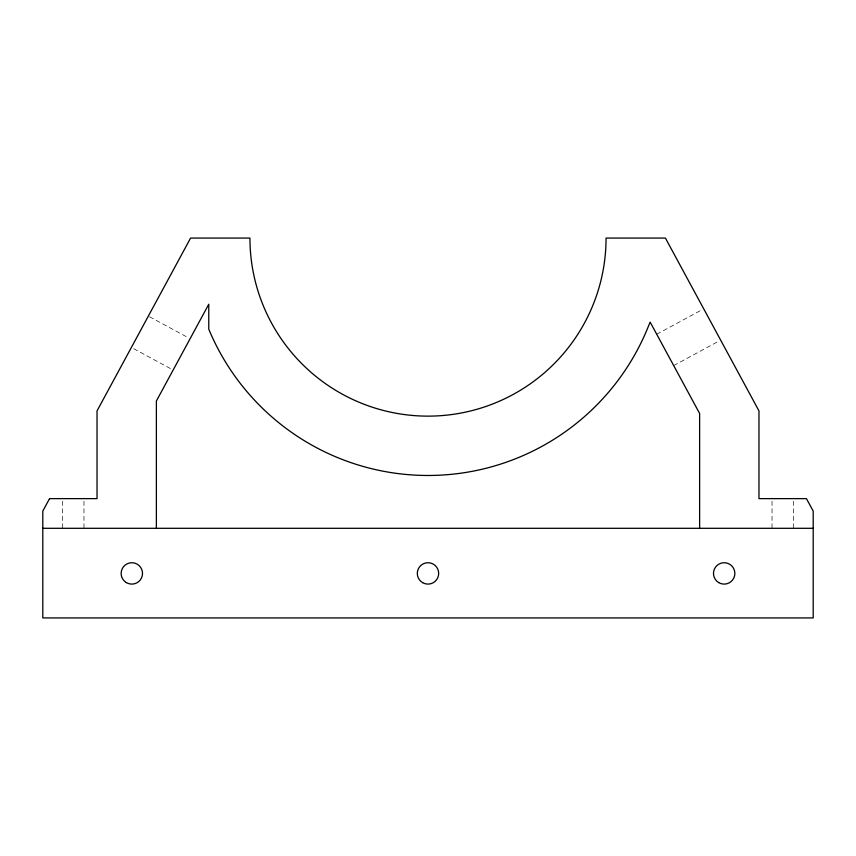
<?xml version="1.0" encoding="UTF-8"?>
<svg xmlns="http://www.w3.org/2000/svg" width="856" height="856" viewBox="0 0 856 856"><rect width="100%" height="100%" fill="white"/><g stroke="black" fill="none" stroke-linecap="round" stroke-linejoin="round"><path stroke-width="0.64" stroke-dasharray="4.28 3.21" d="M656.734 334.257L701.364 310.107M673.693 365.576L719.489 340.784M149.5 316.741L187.785 337.457M133.718 348.681L173.147 370.027M793.394 501.209L793.394 528.302M772.026 501.209L772.026 528.302M83.974 501.209L83.974 528.302M62.606 501.209L62.606 528.302"/><path stroke-width="1.28" d="M42.8 528.302L813.2 528.302M699.62 528.302L699.62 413.48L650.153 322.102L646.537 330.833A237.412 237.412 0 0 1 209.463 330.833L208.768 329.164L208.768 304.233L156.381 401.004L156.381 528.302M49.552 498.631L42.8 511.096L42.8 617.925L813.2 617.925L813.2 511.096L806.448 498.631L758.972 498.631L758.972 410.912L665.412 238.075L606.059 238.075A178.059 178.059 0 0 1 428 416.134A178.059 178.059 0 0 1 249.941 238.075L190.588 238.075L97.028 410.912L97.028 498.631L49.552 498.631M126.324 582.572A10.679 10.679 0 0 0 142.513 573.606A10.679 10.679 0 0 0 126.645 564.072A10.679 10.679 0 0 0 126.324 582.572M422.661 582.668A10.679 10.679 0 0 0 438.679 573.413A10.679 10.679 0 0 0 422.661 564.158A10.679 10.679 0 0 0 422.661 582.668M718.666 582.572A10.679 10.679 0 0 0 734.855 573.606A10.679 10.679 0 0 0 718.987 564.072A10.679 10.679 0 0 0 718.666 582.572"/></g></svg>
